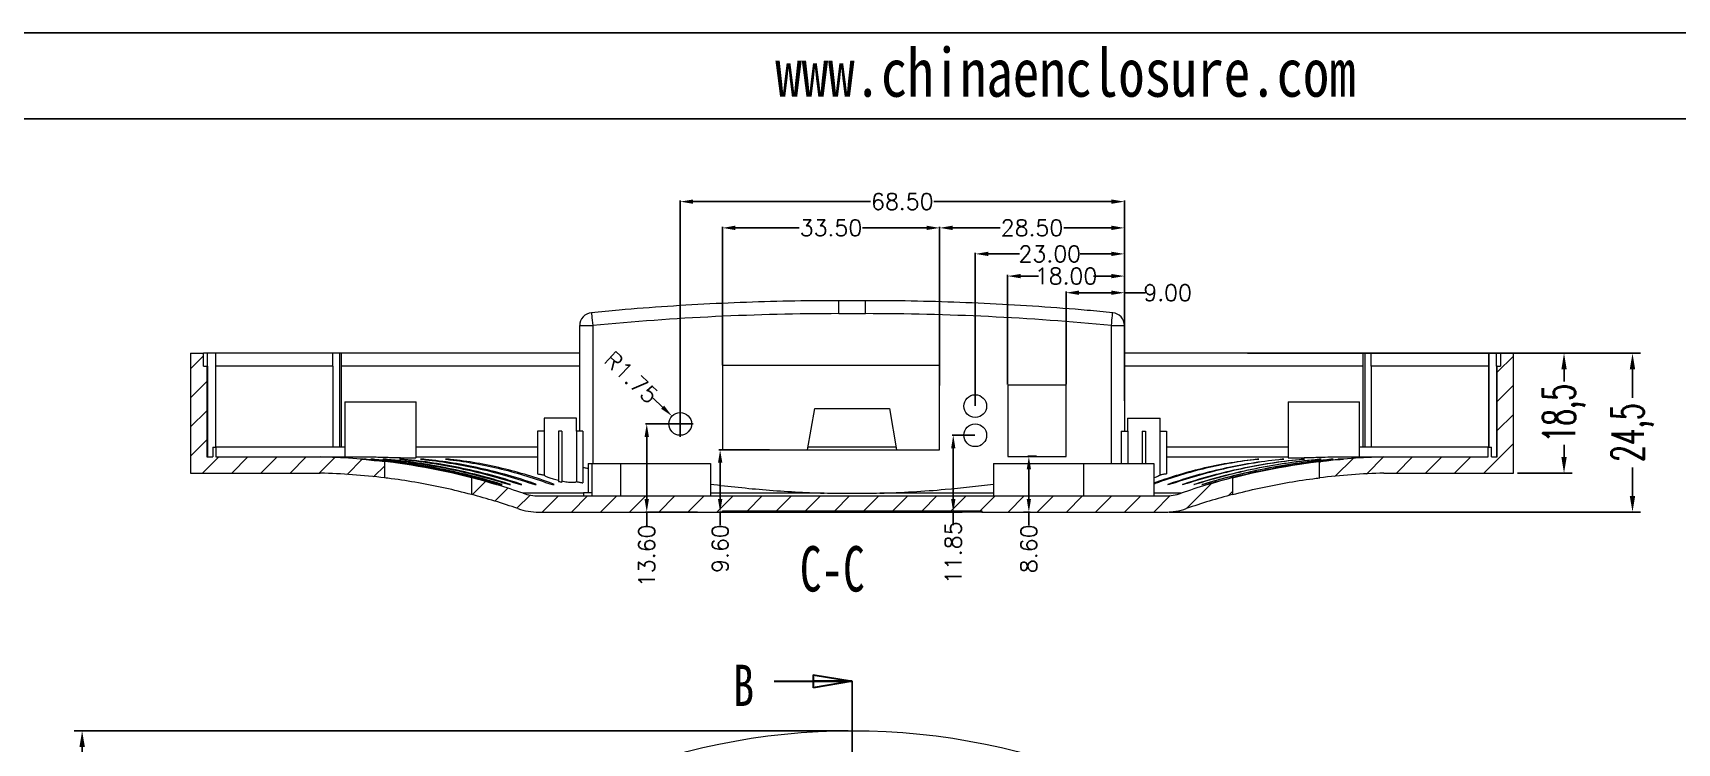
# Model space of a CAD drawing. Header units: inches. Extents: x -1125 to 2189, y 556 to 1115.
# Drawn here: x 946.1 to 1199.7, y 1005.1 to 1114.6 of the extents above; entities that cross this region are included whole.
import ezdxf

# ---------------------------------------------------------------- set-up
doc = ezdxf.new("R2010")
doc.units = ezdxf.units.IN
doc.linetypes.add('CENTER2', pattern=[28.575, 19.05, -3.175, 3.175, -3.175])
doc.layers.add('文字', color=81, linetype='Continuous')
doc.styles.add('SLDTEXTSTYLE0', font='TXT', dxfattribs={"width": 0.75})
doc.styles.add('SLDTEXTSTYLE2', font='TXT', dxfattribs={"width": 0.6, "bigfont": 'bigfont'})
doc.styles.add('SLDTEXTSTYLE3', font='TXT', dxfattribs={"width": 0.7})
doc.styles.get("Standard").update_dxf_attribs({"font": 'txt', "bigfont": 'gbcbig.shx'})
doc.styles.add('宋体', font='', dxfattribs={"width": 0.8, "height": 3.5})
doc.styles.get('宋体').set_extended_font_data('SimSun')
doc.dimstyles.new('2.5', dxfattribs={"dimtxt": 2.5, "dimasz": 2, "dimexe": 0.18, "dimexo": 0.0625, "dimgap": 0.09, "dimtad": 0, "dimzin": 0, "dimdsep": 46, "dimtxsty": 'Standard', "dimcen": 2, "dimclrd": 3, "dimclre": 3, "dimclrt": 256, "dimadec": 0, "dimazin": 0, "dimtfac": 1, "dimtofl": 0, "dimtmove": 0, "dimatfit": 3, "dimfxl": 1, "dimtolj": 1, "dimtzin": 0, "dimarcsym": 0})
doc.dimstyles.new('5', dxfattribs={"dimtxt": 5, "dimasz": 2.5, "dimexe": 1.25, "dimexo": 0.625, "dimtad": 0, "dimtxsty": 'SLDTEXTSTYLE2', "dimcen": 2.5, "dimclrd": 3, "dimclre": 3, "dimclrt": 256, "dimadec": 0, "dimazin": 0, "dimtfac": 1, "dimtofl": 0, "dimtmove": 0, "dimatfit": 3, "dimfxl": 1, "dimarcsym": 0})
pattern_1 = [(45, (1328.1437, -115.128), (-2.245064, 2.245064), [])]

# ---------------------------------------------------------------- blocks, each defined once
blk = doc.blocks.new('_CLOSED')
at = {"color": 0, "linetype": 'ByBlock', "lineweight": -2}
for p, q in [((-1, 0.166667), (0, 0)), ((-1, 0.166667), (-1, -0.166667)), ((0, 0), (-1, -0.166667)), ((0, 0), (-1, 0))]:
    blk.add_line(p, q, dxfattribs=at)
blk = doc.blocks.new('*D73')
at = {"color": 3, "lineweight": -2}
for p, q in [((1071.83, 1007), (952.47, 1007)), ((953.72, 1004.5), (953.72, 987.65)), ((953.72, 957.05), (953.72, 973.9)), ((1040.84, 954.55), (952.47, 954.55))]:
    blk.add_line(p, q, dxfattribs=at)
at = {"color": 3}
for points in [[(953.31, 1004.5), (954.14, 1004.5), (953.72, 1007)], [(953.31, 957.05), (954.14, 957.05), (953.72, 954.55)]]:
    blk.add_solid(points, dxfattribs=at)
at = {"layer": 'Defpoints', "color": 0}
for p in [(953.72, 1007), (1072.45, 1007), (1041.46, 954.55)]:
    blk.add_point(p, dxfattribs=at)
at = {"insert": (953.72, 980.78), "char_height": 5, "attachment_point": 5, "rotation": 90, "style": 'SLDTEXTSTYLE2'}
blk.add_mtext('52,45', dxfattribs=at)
blk = doc.blocks.new('*D74')
at = {"color": 3, "lineweight": -2}
for p, q in [((1175.08, 1065.2), (1183.5, 1065.2)), ((1182.25, 1062.7), (1182.25, 1060.82)), ((1182.25, 1049.2), (1182.25, 1051.07)), ((1175.08, 1046.7), (1183.5, 1046.7))]:
    blk.add_line(p, q, dxfattribs=at)
at = {"color": 3}
for points in [[(1181.84, 1062.7), (1182.67, 1062.7), (1182.25, 1065.2)], [(1181.84, 1049.2), (1182.67, 1049.2), (1182.25, 1046.7)]]:
    blk.add_solid(points, dxfattribs=at)
at = {"layer": 'Defpoints', "color": 0}
for p in [(1174.45, 1065.2), (1182.25, 1065.2), (1174.45, 1046.7)]:
    blk.add_point(p, dxfattribs=at)
at = {"insert": (1182.25, 1055.95), "char_height": 5, "attachment_point": 5, "rotation": 90, "style": 'SLDTEXTSTYLE2'}
blk.add_mtext('18,5', dxfattribs=at)
blk = doc.blocks.new('*D75')
at = {"color": 3, "lineweight": -2}
for p, q in [((1133.46, 1065.2), (1194.06, 1065.2)), ((1192.81, 1062.7), (1192.81, 1058.32)), ((1192.81, 1043.2), (1192.81, 1047.57)), ((1121.36, 1040.7), (1194.06, 1040.7))]:
    blk.add_line(p, q, dxfattribs=at)
at = {"color": 3}
for points in [[(1192.39, 1062.7), (1193.22, 1062.7), (1192.81, 1065.2)], [(1192.39, 1043.2), (1193.22, 1043.2), (1192.81, 1040.7)]]:
    blk.add_solid(points, dxfattribs=at)
at = {"layer": 'Defpoints', "color": 0}
for p in [(1132.84, 1065.2), (1192.81, 1065.2), (1120.74, 1040.7)]:
    blk.add_point(p, dxfattribs=at)
at = {"insert": (1192.81, 1052.95), "char_height": 5, "attachment_point": 5, "rotation": 90, "style": 'SLDTEXTSTYLE2'}
blk.add_mtext('24,5', dxfattribs=at)
blk = doc.blocks.new('*D84')
at = {"color": 3, "lineweight": -2}
for p, q in [((1105.45, 1060.36), (1105.45, 1074.7)), ((1107.45, 1074.52), (1112.45, 1074.52)), ((1114.45, 1060.36), (1114.45, 1074.7)), ((1114.45, 1074.52), (1117.69, 1074.52))]:
    blk.add_line(p, q, dxfattribs=at)
at = {"color": 3}
for points in [[(1107.45, 1074.86), (1107.45, 1074.19), (1105.45, 1074.52)], [(1112.45, 1074.86), (1112.45, 1074.19), (1114.45, 1074.52)]]:
    blk.add_solid(points, dxfattribs=at)
at = {"layer": 'Defpoints', "color": 0}
for p in [(1114.45, 1074.52), (1105.45, 1060.3), (1114.45, 1060.3)]:
    blk.add_point(p, dxfattribs=at)
at = {"insert": (1121.12, 1074.52), "char_height": 2.5, "attachment_point": 5}
blk.add_mtext('\\A1;9.00', dxfattribs=at)
blk = doc.blocks.new('*D85')
at = {"color": 3, "lineweight": -2}
for p, q in [((1096.45, 1060.36), (1096.45, 1077.27)), ((1098.45, 1077.09), (1101.2, 1077.09)), ((1112.45, 1077.09), (1109.71, 1077.09)), ((1114.45, 1060.36), (1114.45, 1077.27))]:
    blk.add_line(p, q, dxfattribs=at)
at = {"color": 3}
for points in [[(1098.45, 1077.42), (1098.45, 1076.75), (1096.45, 1077.09)], [(1112.45, 1077.42), (1112.45, 1076.75), (1114.45, 1077.09)]]:
    blk.add_solid(points, dxfattribs=at)
at = {"layer": 'Defpoints', "color": 0}
for p in [(1096.45, 1077.09), (1096.45, 1060.3), (1114.45, 1060.3)]:
    blk.add_point(p, dxfattribs=at)
at = {"insert": (1105.45, 1077.09), "char_height": 2.5, "attachment_point": 5}
blk.add_mtext('\\A1;18.00', dxfattribs=at)
blk = doc.blocks.new('*D86')
at = {"color": 3, "lineweight": -2}
for p, q in [((1091.45, 1057.11), (1091.45, 1080.69)), ((1093.45, 1080.51), (1098.28, 1080.51)), ((1112.45, 1080.51), (1107.63, 1080.51)), ((1114.45, 1060.36), (1114.45, 1080.69))]:
    blk.add_line(p, q, dxfattribs=at)
at = {"color": 3}
for points in [[(1093.45, 1080.84), (1093.45, 1080.18), (1091.45, 1080.51)], [(1112.45, 1080.84), (1112.45, 1080.18), (1114.45, 1080.51)]]:
    blk.add_solid(points, dxfattribs=at)
at = {"layer": 'Defpoints', "color": 0}
for p in [(1114.45, 1080.51), (1114.45, 1060.3), (1091.45, 1057.05)]:
    blk.add_point(p, dxfattribs=at)
at = {"insert": (1102.95, 1080.51), "char_height": 2.5, "attachment_point": 5}
blk.add_mtext('\\A1;23.00', dxfattribs=at)
blk = doc.blocks.new('*D87')
at = {"color": 3, "lineweight": -2}
for p, q in [((1085.95, 1060.23), (1085.95, 1084.7)), ((1087.95, 1084.52), (1095.32, 1084.52)), ((1112.45, 1084.52), (1105.09, 1084.52)), ((1114.45, 1057.84), (1114.45, 1084.7))]:
    blk.add_line(p, q, dxfattribs=at)
at = {"color": 3}
for points in [[(1087.95, 1084.86), (1087.95, 1084.19), (1085.95, 1084.52)], [(1112.45, 1084.86), (1112.45, 1084.19), (1114.45, 1084.52)]]:
    blk.add_solid(points, dxfattribs=at)
at = {"layer": 'Defpoints', "color": 0}
for p in [(1114.45, 1084.52), (1085.95, 1060.17), (1114.45, 1057.77)]:
    blk.add_point(p, dxfattribs=at)
at = {"insert": (1100.2, 1084.52), "char_height": 2.5, "attachment_point": 5}
blk.add_mtext('\\A1;28.50', dxfattribs=at)
blk = doc.blocks.new('*D88')
at = {"color": 3, "lineweight": -2}
for p, q in [((1052.45, 1063.36), (1052.45, 1084.7)), ((1054.45, 1084.52), (1064.32, 1084.52)), ((1083.95, 1084.52), (1074.09, 1084.52)), ((1085.95, 1060.23), (1085.95, 1084.7))]:
    blk.add_line(p, q, dxfattribs=at)
at = {"color": 3}
for points in [[(1054.45, 1084.86), (1054.45, 1084.19), (1052.45, 1084.52)], [(1083.95, 1084.86), (1083.95, 1084.19), (1085.95, 1084.52)]]:
    blk.add_solid(points, dxfattribs=at)
at = {"layer": 'Defpoints', "color": 0}
for p in [(1052.45, 1084.52), (1052.45, 1063.3), (1085.95, 1060.17)]:
    blk.add_point(p, dxfattribs=at)
at = {"insert": (1069.2, 1084.52), "char_height": 2.5, "attachment_point": 5}
blk.add_mtext('\\A1;33.50', dxfattribs=at)
blk = doc.blocks.new('*D89')
at = {"color": 3, "lineweight": -2}
for p, q in [((1045.95, 1054.36), (1045.95, 1088.75)), ((1047.95, 1088.57), (1075.32, 1088.57)), ((1112.45, 1088.57), (1085.09, 1088.57)), ((1114.45, 1057.9), (1114.45, 1088.75))]:
    blk.add_line(p, q, dxfattribs=at)
at = {"color": 3}
for points in [[(1047.95, 1088.9), (1047.95, 1088.23), (1045.95, 1088.57)], [(1112.45, 1088.9), (1112.45, 1088.23), (1114.45, 1088.57)]]:
    blk.add_solid(points, dxfattribs=at)
at = {"layer": 'Defpoints', "color": 0}
for p in [(1045.95, 1088.57), (1114.45, 1057.84), (1045.95, 1054.3)]:
    blk.add_point(p, dxfattribs=at)
at = {"insert": (1080.2, 1088.57), "char_height": 2.5, "attachment_point": 5}
blk.add_mtext('\\A1;68.50', dxfattribs=at)
blk = doc.blocks.new('*D90')
at = {"color": 3, "lineweight": -2}
for p, q in [((1045.89, 1054.3), (1040.61, 1054.3)), ((1040.79, 1052.3), (1040.79, 1042.7)), ((1048.63, 1040.7), (1040.61, 1040.7)), ((1040.79, 1040.7), (1040.79, 1038.43))]:
    blk.add_line(p, q, dxfattribs=at)
at = {"color": 3}
for points in [[(1040.46, 1052.3), (1041.13, 1052.3), (1040.79, 1054.3)], [(1040.46, 1042.7), (1041.13, 1042.7), (1040.79, 1040.7)]]:
    blk.add_solid(points, dxfattribs=at)
at = {"layer": 'Defpoints', "color": 0}
for p in [(1045.95, 1054.3), (1040.79, 1040.7), (1048.69, 1040.7)]:
    blk.add_point(p, dxfattribs=at)
at = {"insert": (1040.79, 1033.96), "char_height": 2.5, "attachment_point": 5, "rotation": 90}
blk.add_mtext('\\A1;13.60', dxfattribs=at)
blk = doc.blocks.new('*D91')
at = {"color": 3, "lineweight": -2}
for p, q in [((1059.71, 1050.3), (1051.93, 1050.3)), ((1052.11, 1048.3), (1052.11, 1042.7)), ((1057.18, 1040.7), (1051.93, 1040.7)), ((1052.11, 1040.7), (1052.11, 1038.7))]:
    blk.add_line(p, q, dxfattribs=at)
at = {"color": 3}
for points in [[(1051.78, 1048.3), (1052.45, 1048.3), (1052.11, 1050.3)], [(1051.78, 1042.7), (1052.45, 1042.7), (1052.11, 1040.7)]]:
    blk.add_solid(points, dxfattribs=at)
at = {"layer": 'Defpoints', "color": 0}
for p in [(1059.77, 1050.3), (1052.11, 1040.7), (1057.24, 1040.7)]:
    blk.add_point(p, dxfattribs=at)
at = {"insert": (1052.11, 1035.07), "char_height": 2.5, "attachment_point": 5, "rotation": 90}
blk.add_mtext('\\A1;9.60', dxfattribs=at)
blk = doc.blocks.new('*D92')
at = {"color": 3, "lineweight": -2}
for p, q in [((1091.39, 1052.55), (1087.88, 1052.55)), ((1088.06, 1050.55), (1088.06, 1042.7)), ((1089.39, 1040.7), (1087.88, 1040.7)), ((1088.06, 1040.7), (1088.06, 1038.7))]:
    blk.add_line(p, q, dxfattribs=at)
at = {"color": 3}
for points in [[(1087.73, 1050.55), (1088.39, 1050.55), (1088.06, 1052.55)], [(1087.73, 1042.7), (1088.39, 1042.7), (1088.06, 1040.7)]]:
    blk.add_solid(points, dxfattribs=at)
at = {"layer": 'Defpoints', "color": 0}
for p in [(1091.45, 1052.55), (1088.06, 1040.7), (1089.45, 1040.7)]:
    blk.add_point(p, dxfattribs=at)
at = {"insert": (1088.06, 1034.44), "char_height": 2.5, "attachment_point": 5, "rotation": 90}
blk.add_mtext('\\A1;11.85', dxfattribs=at)
blk = doc.blocks.new('*D93')
at = {"color": 3, "lineweight": -2}
for p, q in [((1100.89, 1049.3), (1099.54, 1049.3)), ((1099.72, 1047.3), (1099.72, 1042.7)), ((1098.91, 1040.7), (1099.9, 1040.7)), ((1099.72, 1040.7), (1099.72, 1038.67))]:
    blk.add_line(p, q, dxfattribs=at)
at = {"color": 3}
for points in [[(1099.39, 1047.3), (1100.05, 1047.3), (1099.72, 1049.3)], [(1099.39, 1042.7), (1100.05, 1042.7), (1099.72, 1040.7)]]:
    blk.add_solid(points, dxfattribs=at)
at = {"layer": 'Defpoints', "color": 0}
for p in [(1100.95, 1049.3), (1098.85, 1040.7), (1099.72, 1040.7)]:
    blk.add_point(p, dxfattribs=at)
at = {"insert": (1099.72, 1035.04), "char_height": 2.5, "attachment_point": 5, "rotation": 90}
blk.add_mtext('\\A1;8.60', dxfattribs=at)
blk = doc.blocks.new('*D94')
at = {"color": 3, "lineweight": -2}
for p, q in [((1041.79, 1058.26), (1043.24, 1056.88)), ((1045.95, 1052.3), (1045.95, 1056.3)), ((1043.95, 1054.3), (1047.95, 1054.3))]:
    blk.add_line(p, q, dxfattribs=at)
at = {"color": 3}
blk.add_solid([(1043.47, 1057.12), (1043.01, 1056.64), (1044.69, 1055.5)], dxfattribs=at)
at = {"layer": 'Defpoints', "color": 0}
for p in [(1044.69, 1055.5), (1045.95, 1054.3)]:
    blk.add_point(p, dxfattribs=at)
at = {"insert": (1038.4, 1061.47), "char_height": 2.5, "attachment_point": 5, "rotation": 316.4651}
blk.add_mtext('\\A1;R1.75', dxfattribs=at)

msp = doc.modelspace()

# ---------------------------------------------------------------- hatches: boundary and pattern name
at = {"linetype": 'Continuous', "lineweight": 0}
h = msp.add_hatch(dxfattribs=at)
h.set_pattern_fill('ANSI31', color=4, style=0)
h.set_pattern_definition(pattern_1)
edge = h.paths.add_edge_path(flags=0)
edge.add_line((970.454, 1065.199), (970.454, 1046.699))
edge.add_line((970.454, 1046.699), (990.454, 1046.699))
edge.add_arc((988.204, 946.365), 100.36, 83.02973, 88.71525, ccw=False)
edge.add_line((1000.383, 1045.983), (1000.383, 1048.501))
edge.add_arc((988.204, 946.365), 102.86, 83.19995, 88.73096)
edge.add_line((990.482, 1049.199), (974.356, 1049.199))
edge.add_line((974.356, 1049.199), (974.356, 1050.699))
edge.add_line((974.356, 1050.699), (973.856, 1050.699))
edge.add_line((973.856, 1050.699), (973.856, 1049.199))
edge.add_line((973.856, 1049.199), (972.954, 1049.199))
edge.add_line((972.954, 1049.199), (972.954, 1063.199))
edge.add_line((972.954, 1063.199), (972.454, 1063.199))
edge.add_line((972.454, 1063.199), (972.454, 1065.199))
edge.add_line((972.454, 1065.199), (970.454, 1065.199))
h = msp.add_hatch(dxfattribs=at)
h.set_pattern_fill('ANSI31', color=4, style=0)
h.set_pattern_definition(pattern_1)
edge = h.paths.add_edge_path(flags=0)
edge.add_line((1154.454, 1046.699), (1174.454, 1046.699))
edge.add_line((1174.454, 1046.699), (1174.454, 1065.199))
edge.add_line((1174.454, 1065.199), (1172.454, 1065.199))
edge.add_line((1172.454, 1065.199), (1172.454, 1063.199))
edge.add_line((1172.454, 1063.199), (1171.954, 1063.199))
edge.add_line((1171.954, 1063.199), (1171.954, 1049.199))
edge.add_line((1171.954, 1049.199), (1171.052, 1049.199))
edge.add_line((1171.052, 1049.199), (1171.052, 1050.699))
edge.add_line((1171.052, 1050.699), (1170.552, 1050.699))
edge.add_line((1170.552, 1050.699), (1170.552, 1049.199))
edge.add_line((1170.552, 1049.199), (1154.426, 1049.199))
edge.add_arc((1156.704, 946.365), 102.86, 91.26904, 96.80005)
edge.add_line((1144.525, 1048.501), (1144.525, 1045.983))
edge.add_arc((1156.704, 946.365), 100.36, 91.28475, 96.97027, ccw=False)
h = msp.add_hatch(dxfattribs=at)
h.set_pattern_fill('ANSI31', color=4, style=0)
h.set_pattern_definition(pattern_1)
edge = h.paths.add_edge_path(flags=0)
edge.add_arc((1024.17, 1050.699), 10, 250.97979, 270)
edge.add_line((1024.17, 1040.699), (1052.454, 1040.699))
edge.add_line((1052.454, 1040.699), (1052.454, 1040.899))
edge.add_line((1052.454, 1040.899), (1092.454, 1040.899))
edge.add_line((1092.454, 1040.899), (1092.454, 1040.699))
edge.add_line((1092.454, 1040.699), (1120.738, 1040.699))
edge.add_arc((1120.738, 1050.699), 10, 270, 289.02021)
edge.add_arc((1156.704, 946.365), 100.36, 104.75521, 109.02021, ccw=False)
edge.add_line((1131.144, 1043.415), (1131.144, 1045.998))
edge.add_arc((1156.704, 946.365), 102.86, 104.38875, 109.02021)
edge.add_arc((1120.738, 1050.699), 7.5, 270, 289.02021, ccw=False)
edge.add_line((1120.738, 1043.199), (1024.17, 1043.199))
edge.add_arc((1024.17, 1050.699), 7.5, 250.97979, 270, ccw=False)
edge.add_arc((988.204, 946.365), 102.86, 70.97979, 75.61125)
edge.add_line((1013.765, 1045.998), (1013.765, 1043.415))
edge.add_arc((988.204, 946.365), 100.36, 70.97979, 75.24479, ccw=False)

# ---------------------------------------------------------------- linework, layer by layer
for p, q in [((767.916, 1114.584), (1556.215, 1114.584)), ((794.458, 1101.313), (1542.944, 1101.313))]:
    msp.add_line(p, q)
at = {"color": 7, "linetype": 'Continuous', "lineweight": 15}
for p, q in [((1074.504, 1073.295), (1070.404, 1073.295)), ((1074.504, 1071.295), (1070.404, 1071.295)), ((1030.454, 1053.199), (1030.454, 1069.454)), ((1030.454, 1069.454), (1032.454, 1069.454)), ((1112.454, 1069.454), (1114.454, 1069.454)), ((1114.454, 1069.454), (1114.454, 1053.199)), ((970.454, 1065.199), (972.454, 1065.199)), ((970.454, 1065.199), (970.454, 1046.699)), ((972.454, 1063.199), (972.454, 1065.199)), ((973.062, 1065.199), (972.454, 1065.199)), ((973.062, 1063.199), (973.062, 1065.199)), ((974.266, 1065.199), (973.062, 1065.199)), ((974.266, 1065.199), (974.266, 1050.699)), ((974.291, 1065.199), (974.266, 1065.199)), ((992.391, 1065.199), (974.291, 1065.199)), ((974.291, 1065.199), (974.291, 1050.699)), ((992.391, 1063.199), (992.391, 1065.199)), ((993.392, 1065.199), (992.391, 1065.199)), ((993.392, 1065.199), (993.392, 1050.699)), ((993.69, 1065.199), (993.392, 1065.199)), ((1030.454, 1065.199), (993.69, 1065.199)), ((993.69, 1065.199), (993.69, 1050.699)), ((1151.218, 1065.199), (1114.454, 1065.199)), ((1151.218, 1065.199), (1151.218, 1050.699)), ((1151.218, 1065.199), (1151.517, 1065.199)), ((1151.517, 1065.199), (1151.517, 1050.699)), ((1151.517, 1065.199), (1152.518, 1065.199)), ((1170.617, 1065.199), (1152.518, 1065.199)), ((1152.518, 1063.199), (1152.518, 1065.199)), ((1170.617, 1065.199), (1170.617, 1050.699)), ((1170.617, 1065.199), (1170.642, 1065.199)), ((1170.642, 1065.199), (1170.642, 1050.699)), ((1170.642, 1065.199), (1171.846, 1065.199)), ((1172.454, 1065.199), (1171.846, 1065.199)), ((1171.846, 1063.199), (1171.846, 1065.199)), ((1172.454, 1065.199), (1172.454, 1063.199)), ((1172.454, 1065.199), (1174.454, 1065.199)), ((1174.454, 1046.699), (1174.454, 1065.199)), ((972.454, 1063.199), (972.954, 1063.199)), ((972.954, 1063.199), (972.954, 1049.199)), ((973.062, 1063.199), (972.954, 1063.199)), ((973.062, 1063.199), (973.062, 1049.199)), ((992.391, 1063.199), (974.291, 1063.199)), ((992.391, 1063.199), (992.391, 1050.699)), ((1030.454, 1063.199), (993.69, 1063.199)), ((1085.954, 1063.295), (1052.454, 1063.295)), ((1052.454, 1063.295), (1052.454, 1050.295)), ((1085.954, 1050.295), (1085.954, 1063.295)), ((1151.218, 1063.199), (1114.454, 1063.199)), ((1152.518, 1063.199), (1152.518, 1050.699)), ((1170.617, 1063.199), (1152.518, 1063.199)), ((1171.846, 1063.199), (1171.846, 1049.199)), ((1171.954, 1063.199), (1171.846, 1063.199)), ((1171.954, 1049.199), (1171.954, 1063.199)), ((1171.954, 1063.199), (1172.454, 1063.199)), ((1105.454, 1060.295), (1096.454, 1060.295)), ((1096.454, 1060.295), (1096.454, 1049.295)), ((1105.454, 1049.295), (1105.454, 1060.295)), ((994.208, 1057.699), (994.208, 1049.199)), ((994.208, 1057.699), (1005.208, 1057.699)), ((1005.208, 1049.105), (1005.208, 1057.699)), ((1139.7, 1057.699), (1139.7, 1049.105)), ((1139.7, 1057.699), (1150.7, 1057.699)), ((1150.7, 1049.199), (1150.7, 1057.699)), ((1024.954, 1055.199), (1024.954, 1053.199)), ((1029.954, 1055.199), (1024.954, 1055.199)), ((1029.954, 1053.199), (1029.954, 1055.199)), ((1065.575, 1050.295), (1066.704, 1056.699)), ((1066.704, 1056.699), (1078.204, 1056.699)), ((1078.204, 1056.699), (1079.333, 1050.295)), ((1114.954, 1055.199), (1114.954, 1053.199)), ((1114.954, 1055.199), (1119.954, 1055.199)), ((1119.954, 1053.199), (1119.954, 1055.199)), ((1024.967, 1053.199), (1023.954, 1053.199)), ((1023.954, 1053.199), (1023.954, 1046.598)), ((1024.967, 1053.199), (1024.967, 1046.41)), ((1027.704, 1053.199), (1027.204, 1053.199)), ((1027.204, 1053.199), (1027.204, 1045.439)), ((1027.704, 1053.199), (1027.704, 1045.326)), ((1029.942, 1053.199), (1029.942, 1045.417)), ((1030.954, 1053.199), (1029.942, 1053.199)), ((1030.954, 1053.199), (1030.954, 1045.202)), ((1113.954, 1053.199), (1113.954, 1048.199)), ((1113.954, 1053.199), (1114.967, 1053.199)), ((1114.967, 1053.199), (1114.967, 1048.199)), ((1117.204, 1053.199), (1117.204, 1048.199)), ((1117.204, 1053.199), (1117.704, 1053.199)), ((1117.704, 1053.199), (1117.704, 1048.199)), ((1119.942, 1053.199), (1119.942, 1046.41)), ((1119.942, 1053.199), (1120.954, 1053.199)), ((1120.954, 1053.199), (1120.954, 1046.598)), ((973.856, 1050.699), (973.856, 1049.199)), ((973.856, 1050.699), (974.356, 1050.699)), ((974.356, 1050.699), (974.356, 1049.199)), ((994.208, 1050.699), (974.356, 1050.699)), ((1023.954, 1050.699), (1005.208, 1050.699)), ((1052.454, 1050.295), (1085.954, 1050.295)), ((1079.262, 1050.699), (1065.646, 1050.699)), ((1139.7, 1050.699), (1120.954, 1050.699)), ((1170.552, 1050.699), (1150.7, 1050.699)), ((1170.552, 1049.199), (1170.552, 1050.699)), ((1170.552, 1050.699), (1171.052, 1050.699)), ((1171.052, 1049.199), (1171.052, 1050.699)), ((972.954, 1049.199), (973.856, 1049.199)), ((974.356, 1049.199), (990.482, 1049.199)), ((990.482, 1049.199), (999.075, 1049.199)), ((1000.383, 1045.983), (1000.383, 1048.501)), ((1005.208, 1049.199), (1023.954, 1049.199)), ((1031.751, 1048.199), (1031.751, 1043.699)), ((1031.751, 1048.199), (1032.309, 1048.199)), ((1032.309, 1048.199), (1036.748, 1048.199)), ((1032.309, 1048.199), (1032.309, 1043.199)), ((1036.748, 1048.199), (1050.624, 1048.199)), ((1036.748, 1048.199), (1036.748, 1043.199)), ((1050.624, 1048.199), (1050.624, 1043.199)), ((1094.284, 1048.199), (1108.16, 1048.199)), ((1094.284, 1048.199), (1094.284, 1043.199)), ((1096.454, 1049.295), (1105.454, 1049.295)), ((1108.16, 1048.199), (1119.01, 1048.199)), ((1108.16, 1048.199), (1108.16, 1043.199)), ((1119.01, 1048.199), (1119.01, 1043.199)), ((1120.954, 1049.199), (1139.7, 1049.199)), ((1144.525, 1045.983), (1144.525, 1048.501)), ((1145.833, 1049.199), (1154.426, 1049.199)), ((1154.426, 1049.199), (1170.552, 1049.199)), ((1171.052, 1049.199), (1171.954, 1049.199)), ((970.454, 1046.699), (990.454, 1046.699)), ((1013.765, 1045.998), (1013.765, 1043.415)), ((1131.144, 1045.998), (1131.144, 1043.415)), ((1154.454, 1046.699), (1174.454, 1046.699)), ((1024.17, 1043.199), (1120.738, 1043.199)), ((1031.045, 1043.699), (1031.045, 1043.199)), ((1031.045, 1043.699), (1032.309, 1043.699)), ((1024.17, 1040.699), (1052.454, 1040.699)), ((1052.454, 1040.899), (1092.454, 1040.899)), ((1052.454, 1040.699), (1052.454, 1040.899)), ((1055.454, 1040.699), (1052.454, 1040.699)), ((1055.454, 1040.899), (1055.454, 1040.699)), ((1055.454, 1040.699), (1089.454, 1040.699)), ((1089.454, 1040.699), (1089.454, 1040.899)), ((1092.454, 1040.699), (1089.454, 1040.699)), ((1092.454, 1040.899), (1092.454, 1040.699)), ((1092.454, 1040.699), (1120.738, 1040.699))]:
    msp.add_line(p, q, dxfattribs=at)
at = {"color": 8, "linetype": 'Continuous', "lineweight": 15}
for p, q in [((1070.404, 1071.295), (1070.404, 1073.295)), ((1074.504, 1071.295), (1074.504, 1073.295)), ((1032.454, 1069.454), (1032.454, 1048.199)), ((1112.454, 1048.199), (1112.454, 1069.454)), ((1010.542, 1048.832), (1010.542, 1048.75)), ((1134.367, 1048.832), (1134.367, 1048.75)), ((1018.151, 1045.071), (1018.151, 1045.02)), ((1019.443, 1045.071), (1019.443, 1044.995)), ((1021.245, 1045.071), (1021.245, 1044.974)), ((1023.538, 1045.071), (1023.538, 1044.957)), ((1026.302, 1045.071), (1026.302, 1044.945)), ((1121.37, 1045.071), (1121.37, 1044.957)), ((1123.664, 1045.071), (1123.664, 1044.974)), ((1125.465, 1045.071), (1125.465, 1044.995)), ((1126.758, 1045.071), (1126.758, 1045.02)), ((1031.045, 1043.609), (1021.726, 1043.609)), ((1068.153, 1043.609), (1050.624, 1043.609)), ((1094.284, 1043.609), (1076.755, 1043.609)), ((1123.182, 1043.609), (1119.01, 1043.609))]:
    msp.add_line(p, q, dxfattribs=at)
at = {"color": 7, "linetype": 'Continuous', "lineweight": 30}
msp.add_line((1060.454, 1014.612), (1072.454, 1014.612), dxfattribs=at)
at = {"color": 1, "linetype": 'CENTER2'}
msp.add_line((1072.454, 1014.612), (1072.454, 796.235), dxfattribs=at)
at = {"color": 8, "linetype": 'Continuous', "lineweight": 15, "flags": 128}
for points in [[(1032.261, 1071.445), (1032.261, 1071.443), (1032.267, 1071.376), (1032.283, 1071.219), (1032.306, 1070.978), (1032.336, 1070.665), (1032.372, 1070.295), (1032.412, 1069.885), (1032.454, 1069.454)], [(1112.454, 1069.454), (1112.496, 1069.885), (1112.536, 1070.295), (1112.572, 1070.665), (1112.602, 1070.978), (1112.626, 1071.219), (1112.641, 1071.376), (1112.648, 1071.443), (1112.648, 1071.445)]]:
    msp.add_lwpolyline(points, dxfattribs=at)
at = {"color": 7, "linetype": 'Continuous', "lineweight": 15}
for centre, radius in [((1091.454, 1057.045), 1.75), ((1045.954, 1054.295), 1.75), ((1091.454, 1052.545), 1.75), ((1072.454, 905.003), 102)]:
    msp.add_circle(centre, radius, dxfattribs=at)
for centre, radius, start, end in [((1032.454, 1069.454), 2, 95.55549, 180), ((1112.454, 1069.454), 2, 0, 84.44451), ((988.204, 946.365), 102.86, 83.19995, 88.73096), ((1156.704, 946.365), 102.86, 91.26904, 96.80005), ((988.204, 946.365), 100.36, 83.02973, 88.71525), ((988.204, 946.365), 102.86, 70.97979, 75.61125), ((1156.704, 946.365), 102.86, 104.38875, 109.02021), ((1156.704, 946.365), 100.36, 91.28475, 96.97027), ((988.204, 946.365), 100.36, 70.97979, 75.24479), ((1024.17, 1050.699), 7.5, 250.97979, 270), ((1120.738, 1050.699), 7.5, 270, 289.02021), ((1156.704, 946.365), 100.36, 104.75521, 109.02021), ((1024.17, 1050.699), 10, 250.97979, 270), ((1120.738, 1050.699), 10, 270, 289.02021)]:
    msp.add_arc(centre, radius, start, end, dxfattribs=at)
for centre, major_axis, start_param, end_param in [((1070.404, 667.156), (0, -404.14), 3.1415927, 3.2370901), ((1074.504, 667.156), (0, 404.14), 6.1876878, 6.2831853)]:
    msp.add_ellipse(centre, major_axis=major_axis, ratio=0.9848078, start_param=start_param, end_param=end_param, dxfattribs=at)
for points, knots in [([(1070.404, 1073.295), (1069.087, 1073.291), (1065.271, 1073.28), (1058.959, 1073.152), (1051.471, 1072.865), (1043.99, 1072.431), (1037.587, 1071.945), (1033.68, 1071.578), (1032.261, 1071.445)], [0, 0, 0, 0, 0.10348238, 0.29960883, 0.49574074, 0.69187909, 0.88802701, 1, 1, 1, 1]), ([(1112.648, 1071.445), (1111.336, 1071.568), (1107.536, 1071.926), (1101.241, 1072.41), (1093.76, 1072.849), (1086.272, 1073.142), (1079.852, 1073.278), (1075.929, 1073.291), (1074.504, 1073.295)], [0, 0, 0, 0, 0.1035027, 0.2996568, 0.4958011, 0.6919366, 0.8880666, 1, 1, 1, 1]), ([(996.661, 1048.877), (996.66, 1048.877), (996.651, 1048.877), (996.688, 1048.874), (996.773, 1048.867), (996.906, 1048.856), (997.03, 1048.845), (997.103, 1048.839), (997.121, 1048.838)], [0, 0, 0, 0, 0.0293063, 0.253693, 0.4781436, 0.7030848, 0.9287641, 1, 1, 1, 1]), ([(997.195, 1048.832), (997.082, 1048.842), (996.969, 1048.851), (996.781, 1048.867), (996.712, 1048.873), (996.679, 1048.875)], [0, 0, 0, 0, 0.5, 0.5, 1, 1, 1, 1]), ([(997.679, 1048.832), (997.549, 1048.843), (997.412, 1048.855), (997.199, 1048.871), (997.123, 1048.876), (997.077, 1048.878), (997.108, 1048.874), (997.259, 1048.859), (997.377, 1048.849), (997.507, 1048.838)], [0, 0, 0, 0, 0.25, 0.25, 0.5, 0.5, 0.75, 0.75, 1, 1, 1, 1]), ([(998.254, 1048.876), (998.252, 1048.875), (998.249, 1048.874), (998.306, 1048.867), (998.413, 1048.856), (998.526, 1048.845), (998.596, 1048.839), (998.613, 1048.838)], [0, 0, 0, 0, 0.1415184, 0.3997, 0.6584449, 0.9180401, 1, 1, 1, 1]), ([(998.88, 1048.832), (998.744, 1048.844), (998.593, 1048.856), (998.358, 1048.873), (998.274, 1048.878), (998.252, 1048.877)], [0, 0, 0, 0, 0.5, 0.5, 1, 1, 1, 1]), ([(998.613, 1048.838), (1001.884, 1048.543), (1005.125, 1048.082), (1011.548, 1046.835), (1014.73, 1046.048), (1017.883, 1045.097)], [0, 0, 0, 0, 0.5, 0.5, 1, 1, 1, 1]), ([(1018.151, 1045.071), (1014.999, 1046.027), (1011.817, 1046.818), (1005.393, 1048.071), (1002.152, 1048.535), (998.88, 1048.832)], [0, 0, 0, 0, 0.5, 0.5, 1, 1, 1, 1]), ([(999.075, 1049.199), (999.38, 1049.193), (999.998, 1049.178), (1000.917, 1049.152), (1001.809, 1049.124), (1002.634, 1049.099), (1003.383, 1049.079), (1004.021, 1049.066), (1004.542, 1049.062), (1004.919, 1049.068), (1005.162, 1049.082), (1005.193, 1049.097), (1005.208, 1049.105)], [0, 0, 0, 0, 0.09864315, 0.20014812, 0.29879001, 0.40029151, 0.49894617, 0.6004691, 0.69898418, 0.80036146, 0.89878424, 1, 1, 1, 1]), ([(1000.114, 1048.875), (1000.113, 1048.874), (1000.105, 1048.873), (1000.147, 1048.867), (1000.239, 1048.856), (1000.345, 1048.845), (1000.412, 1048.839), (1000.429, 1048.838)], [0, 0, 0, 0, 0.0713351, 0.3506231, 0.6305171, 0.9113404, 1, 1, 1, 1]), ([(1000.789, 1048.832), (1000.657, 1048.844), (1000.505, 1048.856), (1000.256, 1048.873), (1000.16, 1048.878), (1000.124, 1048.877)], [0, 0, 0, 0, 0.5, 0.5, 1, 1, 1, 1]), ([(1000.429, 1048.838), (1003.595, 1048.543), (1006.732, 1048.082), (1012.95, 1046.835), (1016.03, 1046.048), (1019.082, 1045.097)], [0, 0, 0, 0, 0.5, 0.5, 1, 1, 1, 1]), ([(1017.38, 1045.071), (1015.776, 1045.523), (1012.566, 1046.427), (1007.659, 1047.468), (1003.612, 1048.176), (1001.186, 1048.436), (1000.433, 1048.517)], [0, 0, 0, 0, 0.2886388, 0.5772771, 0.8687354, 1, 1, 1, 1]), ([(1019.443, 1045.071), (1016.392, 1046.027), (1013.311, 1046.818), (1007.094, 1048.071), (1003.956, 1048.535), (1000.789, 1048.832)], [0, 0, 0, 0, 0.5, 0.5, 1, 1, 1, 1]), ([(1003.387, 1048.832), (1003.269, 1048.843), (1003.13, 1048.855), (1002.882, 1048.871), (1002.774, 1048.876), (1002.657, 1048.878), (1002.645, 1048.874), (1002.728, 1048.859), (1002.819, 1048.849), (1002.937, 1048.838)], [0, 0, 0, 0, 0.25, 0.25, 0.5, 0.5, 0.75, 0.75, 1, 1, 1, 1]), ([(1002.937, 1048.838), (1005.968, 1048.543), (1008.971, 1048.082), (1014.924, 1046.835), (1017.873, 1046.048), (1020.794, 1045.097)], [0, 0, 0, 0, 0.5, 0.5, 1, 1, 1, 1]), ([(1021.245, 1045.071), (1018.324, 1046.027), (1015.375, 1046.818), (1009.422, 1048.071), (1006.418, 1048.535), (1003.387, 1048.832)], [0, 0, 0, 0, 0.5, 0.5, 1, 1, 1, 1]), ([(1006.648, 1048.832), (1006.505, 1048.847), (1006.318, 1048.861), (1006.011, 1048.877), (1005.902, 1048.879), (1005.883, 1048.874)], [0, 0, 0, 0, 0.5, 0.5, 1, 1, 1, 1]), ([(1005.887, 1048.872), (1005.887, 1048.87), (1005.887, 1048.866), (1005.951, 1048.856), (1006.037, 1048.845), (1006.098, 1048.839), (1006.113, 1048.838)], [0, 0, 0, 0, 0.2245751, 0.5587751, 0.8940817, 1, 1, 1, 1]), ([(1006.113, 1048.838), (1008.98, 1048.543), (1011.82, 1048.082), (1017.45, 1046.835), (1020.24, 1046.048), (1023.003, 1045.097)], [0, 0, 0, 0, 0.5, 0.5, 1, 1, 1, 1]), ([(1023.538, 1045.071), (1020.776, 1046.027), (1017.987, 1046.818), (1012.357, 1048.071), (1009.516, 1048.535), (1006.648, 1048.832)], [0, 0, 0, 0, 0.5, 0.5, 1, 1, 1, 1]), ([(1009.741, 1048.869), (1009.739, 1048.869), (1009.733, 1048.865), (1009.781, 1048.856), (1009.856, 1048.845), (1009.913, 1048.839), (1009.926, 1048.838)], [0, 0, 0, 0, 0.1405525, 0.5109502, 0.8825838, 1, 1, 1, 1]), ([(1010.542, 1048.832), (1010.408, 1048.847), (1010.224, 1048.861), (1009.903, 1048.877), (1009.78, 1048.879), (1009.745, 1048.874)], [0, 0, 0, 0, 0.5, 0.5, 1, 1, 1, 1]), ([(1009.926, 1048.838), (1012.601, 1048.543), (1015.252, 1048.082), (1020.505, 1046.835), (1023.108, 1046.048), (1025.686, 1045.097)], [0, 0, 0, 0, 0.5, 0.5, 1, 1, 1, 1]), ([(1026.302, 1045.071), (1023.724, 1046.027), (1021.122, 1046.818), (1015.868, 1048.071), (1013.217, 1048.535), (1010.542, 1048.832)], [0, 0, 0, 0, 0.5, 0.5, 1, 1, 1, 1]), ([(1031.751, 1047.408), (1031.553, 1047.444), (1031.239, 1047.501), (1031.031, 1047.562), (1030.954, 1047.585)], [0, 0, 0, 0, 0.6292478, 1, 1, 1, 1]), ([(1119.01, 1045.207), (1120.159, 1045.611), (1122.593, 1046.465), (1126.383, 1047.473), (1130.352, 1048.313), (1133.028, 1048.659), (1134.367, 1048.832)], [0, 0, 0, 0, 0.2287477, 0.4841683, 0.7420843, 1, 1, 1, 1]), ([(1134.982, 1048.838), (1132.307, 1048.543), (1129.656, 1048.082), (1124.403, 1046.835), (1121.8, 1046.048), (1119.222, 1045.097)], [0, 0, 0, 0, 0.5, 0.5, 1, 1, 1, 1]), ([(1121.37, 1045.071), (1124.133, 1046.027), (1126.922, 1046.818), (1132.552, 1048.071), (1135.393, 1048.535), (1138.26, 1048.832)], [0, 0, 0, 0, 0.5, 0.5, 1, 1, 1, 1]), ([(1138.796, 1048.838), (1135.929, 1048.543), (1133.088, 1048.082), (1127.458, 1046.835), (1124.669, 1046.048), (1121.906, 1045.097)], [0, 0, 0, 0, 0.5, 0.5, 1, 1, 1, 1]), ([(1123.664, 1045.071), (1126.585, 1046.027), (1129.534, 1046.818), (1135.486, 1048.071), (1138.49, 1048.535), (1141.522, 1048.832)], [0, 0, 0, 0, 0.5, 0.5, 1, 1, 1, 1]), ([(1141.972, 1048.838), (1138.941, 1048.543), (1135.937, 1048.082), (1129.985, 1046.835), (1127.036, 1046.048), (1124.114, 1045.097)], [0, 0, 0, 0, 0.5, 0.5, 1, 1, 1, 1]), ([(1125.465, 1045.071), (1128.517, 1046.027), (1131.597, 1046.818), (1137.815, 1048.071), (1140.952, 1048.535), (1144.119, 1048.832)], [0, 0, 0, 0, 0.5, 0.5, 1, 1, 1, 1]), ([(1144.48, 1048.838), (1141.314, 1048.543), (1138.176, 1048.082), (1131.958, 1046.835), (1128.878, 1046.048), (1125.826, 1045.097)], [0, 0, 0, 0, 0.5, 0.5, 1, 1, 1, 1]), ([(1126.758, 1045.071), (1129.91, 1046.027), (1133.092, 1046.818), (1139.515, 1048.071), (1142.757, 1048.535), (1146.028, 1048.832)], [0, 0, 0, 0, 0.5, 0.5, 1, 1, 1, 1]), ([(1146.296, 1048.838), (1143.025, 1048.543), (1139.784, 1048.082), (1133.36, 1046.835), (1130.178, 1046.048), (1127.025, 1045.097)], [0, 0, 0, 0, 0.5, 0.5, 1, 1, 1, 1]), ([(1127.528, 1045.071), (1129.133, 1045.523), (1132.342, 1046.427), (1137.25, 1047.468), (1141.297, 1048.176), (1143.722, 1048.436), (1144.475, 1048.517)], [0, 0, 0, 0, 0.2886388, 0.5772771, 0.8687354, 1, 1, 1, 1]), ([(1134.367, 1048.832), (1134.501, 1048.847), (1134.685, 1048.861), (1135.005, 1048.877), (1135.128, 1048.879), (1135.164, 1048.874)], [0, 0, 0, 0, 0.5, 0.5, 1, 1, 1, 1]), ([(1135.168, 1048.869), (1135.169, 1048.869), (1135.176, 1048.865), (1135.127, 1048.856), (1135.052, 1048.845), (1134.996, 1048.839), (1134.982, 1048.838)], [0, 0, 0, 0, 0.1405525, 0.5109502, 0.8825838, 1, 1, 1, 1]), ([(1138.26, 1048.832), (1138.404, 1048.847), (1138.59, 1048.861), (1138.898, 1048.877), (1139.006, 1048.879), (1139.025, 1048.874)], [0, 0, 0, 0, 0.5, 0.5, 1, 1, 1, 1]), ([(1139.022, 1048.872), (1139.022, 1048.87), (1139.022, 1048.866), (1138.957, 1048.856), (1138.871, 1048.845), (1138.81, 1048.839), (1138.796, 1048.838)], [0, 0, 0, 0, 0.2245751, 0.5587751, 0.8940817, 1, 1, 1, 1]), ([(1139.714, 1049.105), (1139.71, 1049.103), (1139.686, 1049.093), (1139.797, 1049.079), (1140.049, 1049.066), (1140.465, 1049.062), (1141.006, 1049.068), (1141.671, 1049.082), (1142.43, 1049.104), (1143.275, 1049.13), (1144.407, 1049.165), (1145.278, 1049.186), (1145.833, 1049.199)], [0, 0, 0, 0, 0.0212768, 0.11997942, 0.2215525, 0.32011578, 0.42154319, 0.52001401, 0.62133509, 0.71991347, 0.82134274, 1, 1, 1, 1]), ([(1141.522, 1048.832), (1141.639, 1048.843), (1141.779, 1048.855), (1142.027, 1048.871), (1142.134, 1048.876), (1142.252, 1048.878), (1142.263, 1048.874), (1142.18, 1048.859), (1142.09, 1048.849), (1141.972, 1048.838)], [0, 0, 0, 0, 0.25, 0.25, 0.5, 0.5, 0.75, 0.75, 1, 1, 1, 1]), ([(1144.119, 1048.832), (1144.251, 1048.844), (1144.403, 1048.856), (1144.653, 1048.873), (1144.749, 1048.878), (1144.784, 1048.877)], [0, 0, 0, 0, 0.5, 0.5, 1, 1, 1, 1]), ([(1144.794, 1048.875), (1144.796, 1048.874), (1144.804, 1048.873), (1144.761, 1048.867), (1144.67, 1048.856), (1144.564, 1048.845), (1144.496, 1048.839), (1144.48, 1048.838)], [0, 0, 0, 0, 0.0713351, 0.3506231, 0.6305171, 0.9113404, 1, 1, 1, 1]), ([(1146.028, 1048.832), (1146.165, 1048.844), (1146.315, 1048.856), (1146.551, 1048.873), (1146.635, 1048.878), (1146.656, 1048.877)], [0, 0, 0, 0, 0.5, 0.5, 1, 1, 1, 1]), ([(1146.655, 1048.876), (1146.656, 1048.875), (1146.659, 1048.874), (1146.602, 1048.867), (1146.496, 1048.856), (1146.383, 1048.845), (1146.313, 1048.839), (1146.296, 1048.838)], [0, 0, 0, 0, 0.1415184, 0.3997, 0.6584449, 0.9180401, 1, 1, 1, 1]), ([(1147.23, 1048.832), (1147.36, 1048.843), (1147.496, 1048.855), (1147.71, 1048.871), (1147.786, 1048.876), (1147.831, 1048.878), (1147.801, 1048.874), (1147.649, 1048.859), (1147.532, 1048.849), (1147.402, 1048.838)], [0, 0, 0, 0, 0.25, 0.25, 0.5, 0.5, 0.75, 0.75, 1, 1, 1, 1]), ([(1147.713, 1048.832), (1147.826, 1048.842), (1147.939, 1048.851), (1148.127, 1048.867), (1148.196, 1048.873), (1148.229, 1048.875)], [0, 0, 0, 0, 0.5, 0.5, 1, 1, 1, 1]), ([(1148.247, 1048.877), (1148.248, 1048.877), (1148.257, 1048.877), (1148.22, 1048.874), (1148.135, 1048.867), (1148.002, 1048.856), (1147.879, 1048.845), (1147.805, 1048.839), (1147.788, 1048.838)], [0, 0, 0, 0, 0.0293063, 0.253693, 0.4781436, 0.7030848, 0.9287641, 1, 1, 1, 1]), ([(1013.765, 1043.415), (1012.408, 1043.756), (1009.694, 1044.437), (1005.564, 1045.231), (1002.442, 1045.746), (1000.689, 1045.935), (1000.336, 1045.973)], [0, 0, 0, 0, 0.3066679, 0.6133356, 0.9221619, 1, 1, 1, 1]), ([(1017.208, 1045.097), (1017.267, 1045.08), (1017.384, 1045.045), (1017.551, 1044.998), (1017.687, 1044.96), (1017.769, 1044.939), (1017.802, 1044.932), (1017.794, 1044.936), (1017.793, 1044.937)], [0, 0, 0, 0, 0.20453926, 0.40940179, 0.61120177, 0.80527933, 0.99144583, 1, 1, 1, 1]), ([(1017.771, 1044.947), (1017.743, 1044.958), (1017.69, 1044.975), (1017.553, 1045.019), (1017.469, 1045.045), (1017.38, 1045.071)], [0, 0, 0, 0, 0.5, 0.5, 1, 1, 1, 1]), ([(1017.883, 1045.097), (1017.941, 1045.08), (1018.056, 1045.045), (1018.229, 1044.998), (1018.376, 1044.96), (1018.474, 1044.939), (1018.519, 1044.933), (1018.513, 1044.938), (1018.511, 1044.94)], [0, 0, 0, 0, 0.1938394, 0.3879883, 0.5792368, 0.7631629, 0.9395935, 1, 1, 1, 1]), ([(1018.506, 1044.947), (1018.487, 1044.958), (1018.442, 1044.975), (1018.317, 1045.019), (1018.238, 1045.045), (1018.151, 1045.071)], [0, 0, 0, 0, 0.5, 0.5, 1, 1, 1, 1]), ([(1019.082, 1045.097), (1019.203, 1045.059), (1019.339, 1045.021), (1019.579, 1044.961), (1019.679, 1044.94), (1019.777, 1044.933), (1019.773, 1044.946), (1019.664, 1044.997), (1019.564, 1045.033), (1019.443, 1045.071)], [0, 0, 0, 0, 0.25, 0.25, 0.5, 0.5, 0.75, 0.75, 1, 1, 1, 1]), ([(1020.794, 1045.097), (1020.91, 1045.059), (1021.046, 1045.021), (1021.294, 1044.961), (1021.404, 1044.94), (1021.525, 1044.933), (1021.535, 1044.946), (1021.451, 1044.997), (1021.36, 1045.033), (1021.245, 1045.071)], [0, 0, 0, 0, 0.25, 0.25, 0.5, 0.5, 0.75, 0.75, 1, 1, 1, 1]), ([(1023.003, 1045.097), (1023.112, 1045.059), (1023.246, 1045.021), (1023.501, 1044.961), (1023.62, 1044.94), (1023.763, 1044.933), (1023.787, 1044.946), (1023.728, 1044.997), (1023.648, 1045.033), (1023.538, 1045.071)], [0, 0, 0, 0, 0.25, 0.25, 0.5, 0.5, 0.75, 0.75, 1, 1, 1, 1]), ([(1023.954, 1046.598), (1024.132, 1046.566), (1024.316, 1046.532), (1024.641, 1046.471), (1024.804, 1046.441), (1024.967, 1046.41)], [0, 0, 0, 0, 0.5, 0.5, 1, 1, 1, 1]), ([(1024.967, 1046.41), (1024.981, 1046.387), (1025.008, 1046.36), (1025.086, 1046.304), (1025.137, 1046.274), (1025.26, 1046.211), (1025.334, 1046.178), (1025.499, 1046.11), (1025.591, 1046.075), (1025.792, 1046.003), (1025.903, 1045.966), (1026.135, 1045.892), (1026.257, 1045.856), (1026.514, 1045.783), (1026.649, 1045.746), (1026.923, 1045.675), (1027.062, 1045.641), (1027.204, 1045.608)], [0, 0, 0, 0, 0.125, 0.125, 0.25, 0.25, 0.375, 0.375, 0.5, 0.5, 0.625, 0.625, 0.75, 0.75, 0.875, 0.875, 1, 1, 1, 1]), ([(1025.686, 1045.097), (1025.789, 1045.059), (1025.92, 1045.021), (1026.179, 1044.961), (1026.304, 1044.94), (1026.469, 1044.933), (1026.507, 1044.946), (1026.473, 1044.997), (1026.404, 1045.033), (1026.302, 1045.071)], [0, 0, 0, 0, 0.25, 0.25, 0.5, 0.5, 0.75, 0.75, 1, 1, 1, 1]), ([(1027.704, 1045.5), (1027.844, 1045.472), (1027.982, 1045.446), (1028.255, 1045.399), (1028.39, 1045.378), (1028.648, 1045.343), (1028.771, 1045.328), (1029.005, 1045.306), (1029.117, 1045.298), (1029.32, 1045.29), (1029.413, 1045.29), (1029.578, 1045.297), (1029.652, 1045.304), (1029.775, 1045.325), (1029.824, 1045.339), (1029.901, 1045.374), (1029.928, 1045.394), (1029.942, 1045.417)], [0, 0, 0, 0, 0.125, 0.125, 0.25, 0.25, 0.375, 0.375, 0.5, 0.5, 0.625, 0.625, 0.75, 0.75, 0.875, 0.875, 1, 1, 1, 1]), ([(1029.942, 1045.417), (1029.987, 1045.408), (1030.032, 1045.398), (1030.122, 1045.379), (1030.163, 1045.371), (1030.288, 1045.344), (1030.538, 1045.291), (1030.788, 1045.238), (1030.954, 1045.202)], [0, 0, 0, 0, 0.125, 0.125, 0.25, 0.25, 0.5, 1, 1, 1, 1]), ([(1050.624, 1045.001), (1053.477, 1044.678), (1059.304, 1044.019), (1065.163, 1043.747), (1068.153, 1043.609)], [0, 0, 0, 0, 0.4894605, 1, 1, 1, 1]), ([(1076.755, 1043.609), (1078.437, 1043.676), (1081.802, 1043.809), (1087.651, 1044.253), (1091.804, 1044.738), (1094.284, 1045.027)], [0, 0, 0, 0, 0.2871061, 0.5742257, 1, 1, 1, 1]), ([(1119.942, 1046.41), (1119.929, 1046.394), (1119.879, 1046.33), (1119.613, 1046.189), (1119.274, 1046.047), (1119.019, 1045.972), (1119.01, 1045.969)], [0, 0, 0, 0, 0.1414996, 0.5569165, 0.9832885, 1, 1, 1, 1]), ([(1119.222, 1045.097), (1119.173, 1045.079), (1119.108, 1045.056), (1119.029, 1045.035), (1119.01, 1045.03)], [0, 0, 0, 0, 0.7467065, 1, 1, 1, 1]), ([(1120.954, 1046.598), (1120.776, 1046.566), (1120.593, 1046.532), (1120.267, 1046.471), (1120.104, 1046.441), (1119.942, 1046.41)], [0, 0, 0, 0, 0.5, 0.5, 1, 1, 1, 1]), ([(1121.906, 1045.097), (1121.796, 1045.059), (1121.662, 1045.021), (1121.407, 1044.961), (1121.289, 1044.94), (1121.145, 1044.933), (1121.121, 1044.946), (1121.181, 1044.997), (1121.261, 1045.033), (1121.37, 1045.071)], [0, 0, 0, 0, 0.25, 0.25, 0.5, 0.5, 0.75, 0.75, 1, 1, 1, 1]), ([(1124.114, 1045.097), (1123.999, 1045.059), (1123.863, 1045.021), (1123.614, 1044.961), (1123.504, 1044.94), (1123.383, 1044.933), (1123.373, 1044.946), (1123.458, 1044.997), (1123.548, 1045.033), (1123.664, 1045.071)], [0, 0, 0, 0, 0.25, 0.25, 0.5, 0.5, 0.75, 0.75, 1, 1, 1, 1]), ([(1125.826, 1045.097), (1125.705, 1045.059), (1125.569, 1045.021), (1125.33, 1044.961), (1125.229, 1044.94), (1125.132, 1044.933), (1125.136, 1044.946), (1125.244, 1044.997), (1125.345, 1045.033), (1125.465, 1045.071)], [0, 0, 0, 0, 0.25, 0.25, 0.5, 0.5, 0.75, 0.75, 1, 1, 1, 1]), ([(1127.025, 1045.097), (1126.968, 1045.08), (1126.852, 1045.045), (1126.679, 1044.998), (1126.533, 1044.96), (1126.435, 1044.939), (1126.39, 1044.933), (1126.396, 1044.938), (1126.397, 1044.94)], [0, 0, 0, 0, 0.1938394, 0.3879883, 0.5792368, 0.7631629, 0.9395935, 1, 1, 1, 1]), ([(1126.402, 1044.947), (1126.422, 1044.958), (1126.467, 1044.975), (1126.591, 1045.019), (1126.671, 1045.045), (1126.758, 1045.071)], [0, 0, 0, 0, 0.5, 0.5, 1, 1, 1, 1]), ([(1127.7, 1045.097), (1127.642, 1045.08), (1127.525, 1045.045), (1127.358, 1044.998), (1127.221, 1044.96), (1127.139, 1044.939), (1127.106, 1044.932), (1127.115, 1044.936), (1127.115, 1044.937)], [0, 0, 0, 0, 0.20453926, 0.40940179, 0.61120177, 0.80527933, 0.99144583, 1, 1, 1, 1]), ([(1127.137, 1044.947), (1127.166, 1044.958), (1127.218, 1044.975), (1127.355, 1045.019), (1127.439, 1045.045), (1127.528, 1045.071)], [0, 0, 0, 0, 0.5, 0.5, 1, 1, 1, 1]), ([(1131.144, 1043.415), (1132.501, 1043.756), (1135.214, 1044.437), (1139.345, 1045.231), (1142.466, 1045.746), (1144.22, 1045.935), (1144.573, 1045.973)], [0, 0, 0, 0, 0.3066679, 0.6133356, 0.9221619, 1, 1, 1, 1]), ([(1076.755, 1043.609), (1075.322, 1043.567), (1073.889, 1043.549), (1071.022, 1043.549), (1069.588, 1043.567), (1068.153, 1043.609)], [0, 0, 0, 0, 0.5, 0.5, 1, 1, 1, 1])]:
    msp.add_open_spline(points, degree=3, knots=knots, dxfattribs=at)
for points in [[(997.121, 1048.838), (998.211, 1048.743), (999.299, 1048.63), (1000.383, 1048.501)], [(1013.765, 1045.998), (1008.326, 1047.393), (1002.803, 1048.34), (997.195, 1048.832)], [(1131.144, 1045.998), (1136.582, 1047.393), (1142.105, 1048.34), (1147.713, 1048.832)], [(1147.788, 1048.838), (1146.697, 1048.743), (1145.61, 1048.63), (1144.525, 1048.501)], [(1027.204, 1045.439), (1027.288, 1045.42), (1027.454, 1045.383), (1027.621, 1045.345), (1027.704, 1045.326)]]:
    msp.add_open_spline(points, degree=3, dxfattribs=at)

# ---------------------------------------------------------------- block references
at = {"color": 7, "linetype": 'Continuous', "lineweight": 30, "xscale": 6, "yscale": 6}
msp.add_blockref('_CLOSED', (1072.454, 1014.612), dxfattribs=at)

# ---------------------------------------------------------------- texts
at = {"color": 0, "linetype": 'Continuous', "lineweight": 0, "insert": (1069.405, 1035.457), "char_height": 7, "attachment_point": 2, "style": 'SLDTEXTSTYLE3'}
msp.add_mtext('C-C', dxfattribs=at)
at = {"color": 7, "linetype": 'Continuous', "insert": (1054.107, 1017.163), "char_height": 6.35, "attachment_point": 1, "style": 'SLDTEXTSTYLE0'}
msp.add_mtext('B', dxfattribs=at)
at = {"layer": '文字', "color": 0, "insert": (1060.629, 1112.222), "char_height": 7.47425, "width": 131.3154, "attachment_point": 1, "style": '宋体'}
msp.add_mtext('www.chinaenclosure.com', dxfattribs=at)

# ---------------------------------------------------------------- dimensions: what is measured, and where the dimension line sits
for base, p1, p2, picture, middle in [((1045.954, 1088.565), (1114.454, 1057.836), (1045.954, 1054.295), '*D89', (1080.204, 1088.565)), ((1052.454, 1084.523), (1085.954, 1060.168), (1052.454, 1063.295), '*D88', (1069.204, 1084.523)), ((1114.454, 1084.523), (1085.954, 1060.168), (1114.454, 1057.774), '*D87', (1100.204, 1084.523)), ((1096.454, 1077.088), (1114.454, 1060.295), (1096.454, 1060.295), '*D85', (1105.454, 1077.088))]:
    dim = msp.add_linear_dim(base=base, p1=p1, p2=p2, dimstyle='2.5')
    dim.commit()
    dim.dimension.update_dxf_attribs({"geometry": picture, "text_midpoint": middle})
for base, p1, picture, middle in [((1114.454, 1080.511), (1091.454, 1057.045), '*D86', (1102.954, 1080.511)), ((1114.454, 1074.522), (1105.454, 1060.295), '*D84', (1121.118, 1074.522))]:
    dim = msp.add_linear_dim(base=base, p1=p1, p2=(1114.454, 1060.295), dimstyle='2.5')
    dim.commit()
    dim.dimension.update_dxf_attribs({"geometry": picture, "text_midpoint": middle, "dimtype": 160})
dim = msp.add_radius_dim(center=(1045.954, 1054.295), mpoint=(1044.686, 1055.501), dimstyle='2.5')
dim.commit()
dim.dimension.update_dxf_attribs({"geometry": '*D94', "text_midpoint": (1038.398, 1061.475)})
for base, p1, p2, picture, middle in [((1192.807, 1065.199), (1120.738, 1040.699), (1132.836, 1065.199), '*D75', (1192.807, 1052.949)), ((1182.253, 1065.199), (1174.454, 1046.699), (1174.454, 1065.199), '*D74', (1182.253, 1055.949)), ((953.7247, 1007.0025), (1041.4622, 954.548), (1072.4542, 1007.0025), '*D73', (953.7247, 980.7753))]:
    dim = msp.add_linear_dim(base=base, p1=p1, p2=p2, angle=90, dimstyle='5')
    dim.commit()
    dim.dimension.update_dxf_attribs({"geometry": picture, "text_midpoint": middle})
for base, p1, p2, picture, middle in [((1040.793, 1040.699), (1045.954, 1054.295), (1048.694, 1040.699), '*D90', (1040.793, 1033.96)), ((1088.061, 1040.699), (1091.454, 1052.545), (1089.454, 1040.699), '*D92', (1088.061, 1034.443)), ((1052.115, 1040.699), (1059.769, 1050.295), (1057.242, 1040.699), '*D91', (1052.115, 1035.068)), ((1099.72, 1040.699), (1100.954, 1049.295), (1098.851, 1040.699), '*D93', (1099.72, 1035.039))]:
    dim = msp.add_linear_dim(base=base, p1=p1, p2=p2, angle=90, dimstyle='2.5')
    dim.commit()
    dim.dimension.update_dxf_attribs({"geometry": picture, "text_midpoint": middle, "dimtype": 160})

doc.saveas('drawing.dxf')
